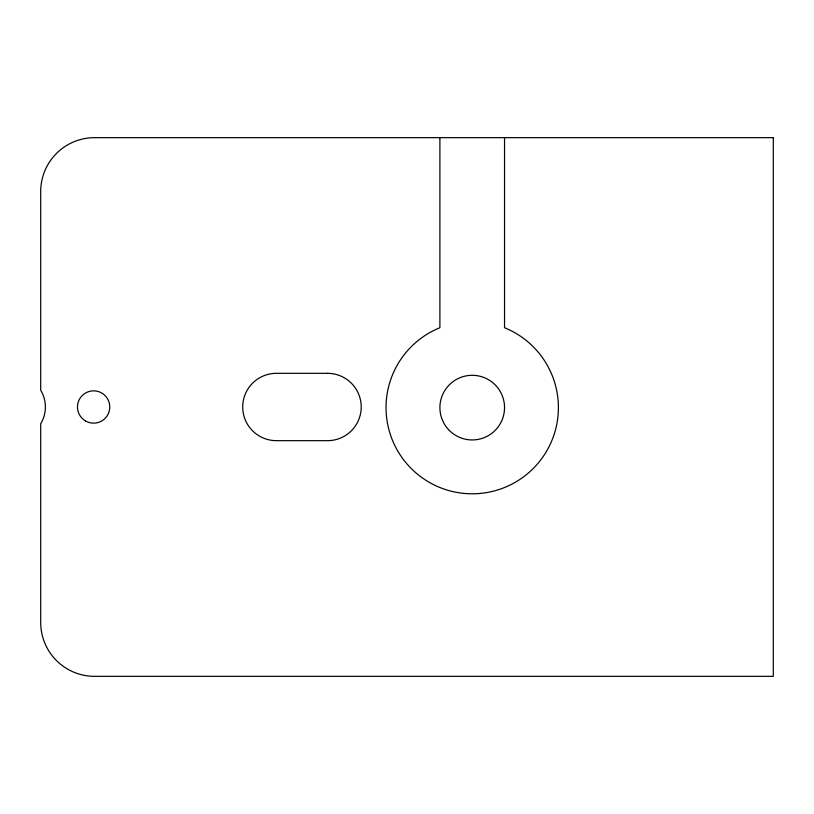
<?xml version="1.0" encoding="UTF-8"?>
<svg xmlns="http://www.w3.org/2000/svg" width="814" height="814" viewBox="0 0 814 814"><rect width="100%" height="100%" fill="white"/><g stroke="black" fill="none" stroke-linecap="round" stroke-linejoin="round"><path stroke-width="1.22" d="M504.538 137.658L504.538 327.727A86.192 86.192 0 0 1 540.74 459.9A86.192 86.192 0 0 1 403.703 459.9A86.192 86.192 0 0 1 439.896 327.727L439.896 137.658M773.3 137.658L94.566 137.658A53.866 53.866 0 0 0 40.7 191.534L40.7 390.232A32.316 32.316 0 0 1 40.7 423.768L40.7 622.466A53.866 53.866 0 0 0 94.566 676.342L773.3 676.342L773.3 137.658M327.543 373.331L276.373 373.331A33.669 33.669 0 0 0 242.704 407A33.669 33.669 0 0 0 276.373 440.669L327.543 440.669A33.669 33.669 0 0 0 361.213 407A33.669 33.669 0 0 0 327.543 373.331M85.541 420.991A16.158 16.158 0 0 0 109.788 407A16.158 16.158 0 0 0 85.541 393.009A16.158 16.158 0 0 0 85.541 420.991M449.369 430.474A32.316 32.316 0 0 0 503.439 415.985A32.316 32.316 0 0 0 463.858 376.404A32.316 32.316 0 0 0 449.369 430.474"/></g></svg>
